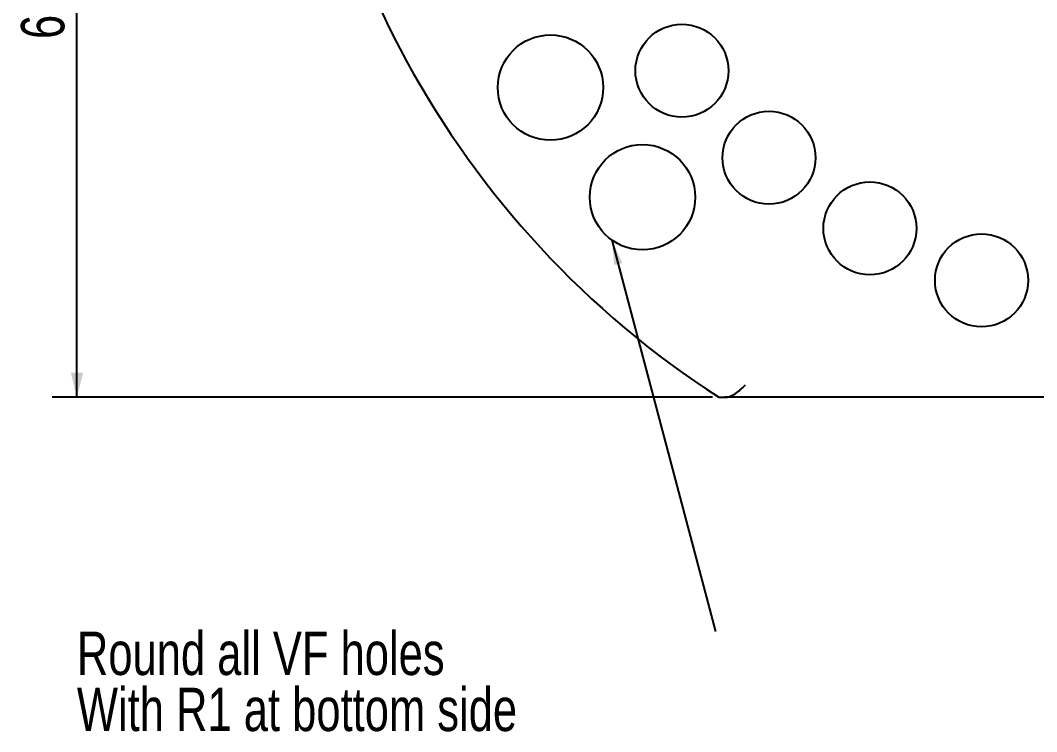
# Model space of a CAD drawing. Header units: millimetres. Extents: x 8 to 3888, y -9869 to 412.
# Drawn here: x 397 to 479, y 111.8 to 169.2 of the extents above; entities that cross this region are included whole.
import ezdxf

# ---------------------------------------------------------------- set-up
doc = ezdxf.new("R2010")
doc.units = ezdxf.units.MM
doc.layers.add('DIMENSIONS', color=2, linetype='Continuous')
doc.layers.add('TEXT', color=2, linetype='Continuous')
doc.layers.add('OUTLINE', color=7, linetype='Continuous', lineweight=25)
doc.styles.add('SLDTEXTSTYLE0', font='TXT', dxfattribs={"width": 0.75})
doc.dimstyles.new('SLDDIMSTYLE4', dxfattribs={"dimtxt": 0.18, "dimasz": 2, "dimexe": 0, "dimexo": 0.0625, "dimgap": 0, "dimtad": 0, "dimtih": 1, "dimtoh": 1, "dimdec": 0, "dimrnd": 1e-09, "dimzin": 0, "dimdsep": 46, "dimtxsty": 'Standard', "dimsah": 1, "dimcen": 0.09, "dimadec": 0, "dimazin": 0, "dimtfac": 2, "dimtdec": 0, "dimtofl": 0, "dimtmove": 0, "dimatfit": 3, "dimfxl": 0, "dimfrac": 2, "dimtolj": 1, "dimtzin": 0, "dimarcsym": 0})
doc.dimstyles.new('SLDDIMSTYLE6', dxfattribs={"dimtxt": 3.5, "dimasz": 2, "dimexe": 0, "dimexo": 0.0625, "dimgap": 0.875, "dimtad": 1, "dimdec": 1, "dimrnd": 1e-09, "dimzin": 12, "dimdsep": 46, "dimtxsty": 'SLDTEXTSTYLE0', "dimsah": 1, "dimcen": 0.09, "dimadec": 0, "dimazin": 3, "dimtfac": 1, "dimtdec": 1, "dimtofl": 0, "dimtmove": 0, "dimatfit": 3, "dimfxl": 0, "dimfrac": 2, "dimtolj": 1, "dimtzin": 12, "dimarcsym": 0})

# ---------------------------------------------------------------- blocks, each defined once
blk = doc.blocks.new('_D_28')
at = {"layer": 'DIMENSIONS'}
for p, q in [((493.002, 201.757), (399.538, 201.757)), ((401.538, 138.757), (401.538, 201.757)), ((452.804, 138.757), (399.538, 138.757))]:
    blk.add_line(p, q, dxfattribs=at)
for points in [[(401.538, 201.757), (401.038, 199.757), (402.038, 199.757)], [(401.538, 138.757), (402.038, 140.757), (401.038, 140.757)]]:
    blk.add_solid(points, dxfattribs=at)
at = {"layer": 'DIMENSIONS', "insert": (397.026, 167.676), "char_height": 3.5, "attachment_point": 1, "rotation": 90, "style": 'SLDTEXTSTYLE0'}
blk.add_mtext('63', dxfattribs=at)
blk = doc.blocks.new('SW_NOTE_0_9')
at = {"layer": 'TEXT', "color": 0, "char_height": 3.5, "attachment_point": 1, "style": 'SLDTEXTSTYLE0'}
for s, insert in [('Round all VF holes', (-51.507, -0.002)), ('With R1 at bottom side', (-51.507, -4.528))]:
    blk.add_mtext(s, dxfattribs=dict(at, insert=insert))

msp = doc.modelspace()

# ---------------------------------------------------------------- linework, layer by layer
at = {"layer": 'OUTLINE'}
msp.add_line((534.20045, 138.75653), (453.80445, 138.75653), dxfattribs=at)
for centre, radius in [((450.33792, 165.11764), 3.75), ((439.73363, 163.75709), 4.25), ((457.36356, 158.092), 3.75), ((447.15662, 154.91071), 4.25), ((465.50245, 152.39309), 3.75), ((474.5073, 148.19405), 3.75)]:
    msp.add_circle(centre, radius, dxfattribs=at)
msp.add_arc((494.00245, 201.75653), 75, 122.8598804, 237.1401196, dxfattribs=at)
for points, knots in [([(453.80445, 138.75653), (453.94514, 138.75653), (454.08136, 138.78218), (454.35718, 138.88267), (454.4957, 138.95779), (454.77069, 139.14277), (454.91077, 139.25508), (455.11818, 139.43531), (455.18723, 139.49757), (455.32634, 139.6253), (455.39749, 139.69181), (455.46675, 139.75653)], [0, 0, 0, 0, 0.25, 0.25, 0.5, 0.5, 0.75, 0.75, 0.875, 0.875, 1, 1, 1, 1]), ([(453.30847, 138.75653), (453.30847, 138.75653), (453.36163, 138.75653), (453.54138, 138.75653), (453.66466, 138.75653), (453.80445, 138.75653)], [0, 0, 0, 0, 0.5, 0.5, 1, 1, 1, 1])]:
    msp.add_open_spline(points, degree=3, knots=knots, dxfattribs=at)

# ---------------------------------------------------------------- block references
at = {"layer": 'TEXT'}
msp.add_blockref('SW_NOTE_0_9', (453.0453, 119.84469), dxfattribs=at)

# ---------------------------------------------------------------- dimensions: what is measured, and where the dimension line sits
at = {"layer": 'DIMENSIONS'}
dim = msp.add_linear_dim(base=(401.53785, 201.75653), p1=(453.80445, 138.75653), p2=(494.00245, 201.75653), angle=90, dimstyle='SLDDIMSTYLE6', dxfattribs=at)
dim.commit()
dim.dimension.update_dxf_attribs({"geometry": '_D_28', "text_midpoint": (401.53785, 170.25653), "dimtype": 160})

# ---------------------------------------------------------------- leaders
at = {"layer": 'TEXT'}
msp.add_leader([(444.69058, 151.44933), (453.0453, 119.84469)], dimstyle='SLDDIMSTYLE4', dxfattribs=at)

doc.saveas('drawing.dxf')
